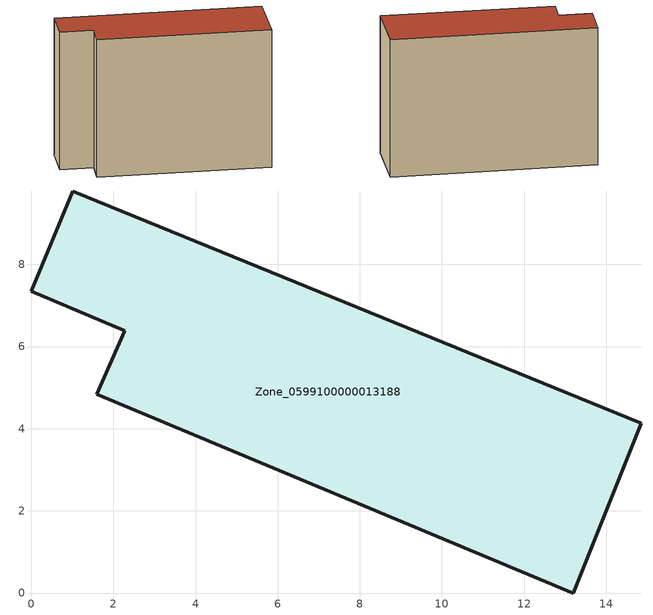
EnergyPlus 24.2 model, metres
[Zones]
Zone_0599100000013188
 floor ground (C_G): 14.85,4.14 13.2,0 1.59,4.84 2.27,6.39 0,7.35 1.01,9.79 z0
 wall outside (C_F): 13.2,0 14.85,4.14 1.01,9.79 0,7.35 2.27,6.39 1.59,4.84 13.2,0 z0:10.61
 roof outside (C_R): 1.59,4.84 13.2,0 14.85,4.14 1.01,9.79 0,7.35 2.27,6.39 z10.61
[BUILDING]
Pand.0599100000013188: North Axis=0; Terrain=City; Loads Convergence Tolerance Value=0.04; Temperature Convergence Tolerance Value=0.4; Solar Distribution=FullExterior; Maximum Number of Warmup Days=25; Minimum Number of Warmup Days=1
[Site:Location]
Rotterdam.The.Hague.AP_ZH_NLD Design_Conditions: Latitude=51.96; Longitude=4.45; Time Zone=1; Elevation=-4.5
[SITE:GROUNDTEMPERATURE:BUILDINGSURFACE]
18, 18, 18, 18, 18, 18, 18, 18, 18, 18, 18, 18
[MATERIAL] Thermal Absorptance=0.9; Solar Absorptance=0.7; Visible Absorptance=0.7
Name | Roughness | Thickness | Conductivity | Density | Specific Heat
G.TI.1946 | MediumSmooth | 0.15 | 1 | 540 | 1210
F.TI.1946 | Rough | 0.3 | 0.857143 | 1920 | 840
R.TI.1946 | MediumRough | 0.2 | 0.1 | 1500 | 1000
[CONSTRUCTION]
C_G: G.TI.1946
C_F: F.TI.1946
C_R: R.TI.1946
[ZONE]
Zone_0599100000013188: Type=1; Multiplier=1; Ceiling Height=Autocalculate; Volume=Autocalculate; Floor Area=autocalculate; Part of Total Floor Area=Yes
[ZONEINFILTRATION:DESIGNFLOWRATE]
Infil_Zone_0599100000013188: Zone or ZoneList or Space or SpaceList=Zone_0599100000013188; Schedule=AlwaysOn; Design Flow Rate Calculation Method=Flow/Area; Flow Rate per Floor Area=0.003; Constant Term Coefficient=1; Temperature Term Coefficient=0; Velocity Term Coefficient=0; Velocity Squared Term Coefficient=0
[HVACTEMPLATE:ZONE:IDEALLOADSAIRSYSTEM]
Zone_0599100000013188: Maximum Heating Supply Air Temperature=50; Minimum Cooling Supply Air Temperature=13; Maximum Heating Supply Air Humidity Ratio=0.0156; Minimum Cooling Supply Air Humidity Ratio=0.0077; Heating Limit=NoLimit; Cooling Limit=NoLimit; Dehumidification Control Type=ConstantSensibleHeatRatio; Cooling Sensible Heat Ratio=0.7; Dehumidification Setpoint=60; Humidification Control Type=None; Humidification Setpoint=30; Outdoor Air Method=None; Outdoor Air Flow Rate per Person=0.00944; Outdoor Air Flow Rate per Zone Floor Area=0; Outdoor Air Flow Rate per Zone=0; Demand Controlled Ventilation Type=None; Outdoor Air Economizer Type=NoEconomizer; Heat Recovery Type=None; Sensible Heat Recovery Effectiveness=0.7; Latent Heat Recovery Effectiveness=0.65
[ZONECONTROL:THERMOSTAT]
ThermostatControl_Zone_0599100000013188: Zone or ZoneList=Zone_0599100000013188; Control Type Schedule=DualSetpointControlType; Control 1=Thermostat_Zone_0599100000013188; Temperature Difference Between Cutout And Setpoint=0
[THERMOSTATSETPOINT:DUALSETPOINT]
Thermostat_Zone_0599100000013188: Heating Setpoint Temperature Schedule=HeatingSetpoint_Zone_0599100000013188; Cooling Setpoint Temperature Schedule=CoolingSetpoint_Zone_0599100000013188
[SCHEDULE:COMPACT]
HeatingSetpoint_Zone_0599100000013188: Through: 12/31, For: AllDays, Until: 24:00, 21
CoolingSetpoint_Zone_0599100000013188: Through: 12/31, For: AllDays, Until: 24:00, 24
DualSetpointControlType: Through: 12/31, For: AllDays, Until: 24:00, 4
AlwaysOn: Through: 12/31, For: AllDays, Until: 24:00, 1
